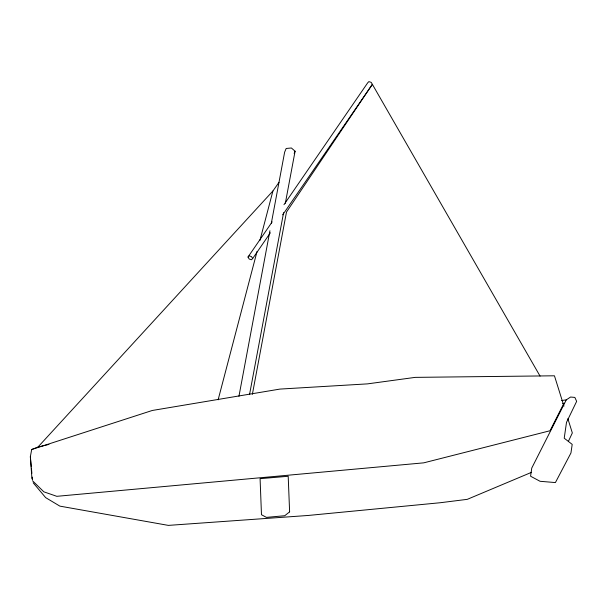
<?xml version="1.0" encoding="UTF-8"?>
<svg xmlns="http://www.w3.org/2000/svg" width="607" height="607" viewBox="0 0 607 607"><rect width="100%" height="100%" fill="white"/><g stroke="black" fill="none" stroke-linecap="round" stroke-linejoin="round"><path stroke-width="0.91" d="M31.959 478.877L30.35 456.699L31.701 449.499L37.915 447.101L48.947 444.415M238.953 396.265L269.933 230.728M271.321 223.285L284.637 152.16L286.17 148.472L291.39 147.994L295.085 151.204L285.32 203.36M249.591 394.277L283.583 212.67M252.375 394.307L286.489 212.055L372.364 84.335L371.196 82.37L368.866 81.611L367.705 82.818L283.97 204.696M218.125 399.823L257.049 251.45M259.933 240.455L272.907 191L278.985 182.366M294.16 153.412L295.085 151.204M568.41 441.327L572.333 432.943L567.864 418.655M563.387 404.368L550.033 430.742L423.747 462.845L56.808 496.321L43.841 491.822L32.573 480.827M566.293 399.861L531.755 468.08L530.579 476.222L540.063 481.29L555.405 482.573L570.952 452.966L572.196 444.377L564.214 438.201L566.506 422.366L576.65 401.356L574.852 397.418L570.572 397.031L566.293 399.861L561.634 400.529M270.373 232.777L252.656 258.559L251.495 259.766L249.166 259.007L248.005 257.042L272.156 221.889M282.718 214.81L372.364 84.335L540.063 376.112M37.915 447.101L272.907 191M248.005 257.042L249.166 255.843L251.495 256.602L252.656 258.559M531.588 472.307L467.291 499.341L440.242 502.733L308.053 515.472L168.359 525.389L59.881 506.132L45.662 497.634L33.18 482.777M31.701 449.499L152.274 410.476L279.933 389.087L367.508 383.874L415.211 377.372L554.449 375.794L563.949 406.151M562.704 403.518L564.578 403.26M30.35 456.699L31.291 466.904M31.458 468.763L31.89 473.407M32.232 477.117L32.482 479.902M289.615 511.876L284.729 515.722L266.443 517.384L261.48 514.728L260.084 478.673L288.196 476.267L289.615 511.876"/></g></svg>
